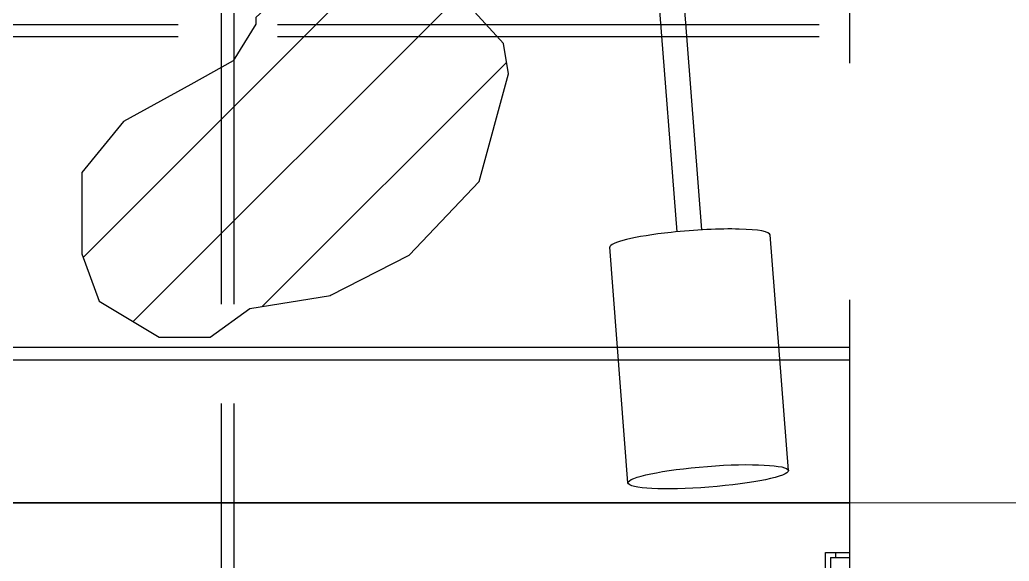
# Model space of a CAD drawing. Header units: metres. Extents: x 0 to 63075, y 0 to 44550.
# Drawn here: x 18773 to 20764, y 25435 to 26526 of the extents above; entities that cross this region are included whole.
import ezdxf

# ---------------------------------------------------------------- set-up
doc = ezdxf.new("R2010")
doc.units = ezdxf.units.M
doc.header["$LTSCALE"] = 75
for name, pattern in [('BORDER', [44.45, 12.7, -6.35, 12.7, -6.35, 0, -6.35]), ('CENTER2', [28.575, 19.05, -3.175, 3.175, -3.175]), ('CENTERX2', [101.6, 63.5, -12.7, 12.7, -12.7])]:
    doc.linetypes.add(name, pattern=pattern)
for name, color, linetype in [('SC1', 7, 'CENTER2'), ('SDM', 7, 'Continuous'), ('SL1', 8, 'Continuous'), ('SLM', 1, 'BORDER')]:
    doc.layers.add(name, color=color, linetype=linetype)

# ---------------------------------------------------------------- blocks, each defined once
blk = doc.blocks.new('A$C52ce5e24')
at = {"layer": 'SL1'}
h = blk.add_hatch(dxfattribs=at)
h.set_pattern_fill('_USER', color=256, scale=162.5, angle=45, style=0, pattern_type=0)
h.set_pattern_definition([(45, (-23841.37, -18073.27), (-114.90485, 114.90485), [])])
h.paths.add_polyline_path([(10976.4, 4392.6), (11138.6, 4418.8), (11137.9, 4418.8), (11297, 4500.2), (11438.1, 4648.5), (11496.6, 4865.3), (11486.6, 4926.5), (11311.4, 5118.2), (11251.9, 5136.2), (11140.9, 5118.2), (10988.4, 4978.9), (10988.4, 4965.5), (10943, 4891.2), (10857.5, 4844), (10722, 4769.2), (10637.9, 4666.5), (10637.9, 4502.9), (10673.2, 4407.5), (10793.8, 4335.1), (10896.4, 4335.1)])
for p, q in [((10919.1, 4401.3), (10919.1, 5501.3)), ((10919.1, 4401.3), (10919.1, 5501.3)), ((10944.9, 4401.3), (10944.9, 5501.3)), ((10944.9, 4401.3), (10944.9, 5501.3)), ((11793.7, 5089), (11835.5, 4547.1)), ((11843.5, 5092.9), (11885.4, 4551)), ((10832, 4964), (9892, 4964)), ((10832, 4964), (9892, 4964)), ((12122, 4964), (11032, 4964)), ((12122, 4964), (11032, 4964)), ((10832, 4939.7), (9892, 4939.7)), ((10832, 4939.7), (9892, 4939.7)), ((12122, 4939.7), (11032, 4939.7)), ((12122, 4939.7), (11032, 4939.7)), ((12060.2, 4066.3), (12023.6, 4540.9)), ((11737.2, 4041.4), (11700.5, 4515.9)), ((12183.1, 4314.2), (8802, 4314.2)), ((12183.1, 4314.2), (8802, 4314.2)), ((12183.1, 4288.4), (8802, 4288.4)), ((12183.1, 4288.4), (8802, 4288.4)), ((10919.1, 3101.3), (10919.1, 4201.3)), ((10919.1, 3101.3), (10919.1, 4201.3)), ((10944.9, 3101.3), (10944.9, 4201.3)), ((10944.9, 3101.3), (10944.9, 4201.3)), ((0, 4001.3), (12183.1, 4001.3)), ((12183.1, 4001.3), (8800, 4001.3)), ((12135, 3901.3), (12183.1, 3901.3)), ((12135, 3781.3), (12135, 3901.3)), ((12145, 3891.3), (12145, 3791.3)), ((12145, 3891.3), (12183.1, 3891.3)), ((12155.5, 3891.3), (12155.5, 3901.3))]:
    blk.add_line(p, q, dxfattribs=at)
blk.add_lwpolyline([(10976.4, 4392.6), (11138.6, 4418.8), (11137.9, 4418.8), (11297, 4500.2), (11438.1, 4648.5), (11496.6, 4865.3), (11486.6, 4926.5), (11311.4, 5118.2), (11251.9, 5136.2), (11140.9, 5118.2), (10988.4, 4978.9), (10988.4, 4965.5), (10943, 4891.2), (10857.5, 4844), (10722, 4769.2), (10637.9, 4666.5), (10637.9, 4502.9), (10673.2, 4407.5), (10793.8, 4335.1), (10896.4, 4335.1)], close=True, dxfattribs=at)
for major_axis, start_param, end_param in [((-161.5, -12.5), 4.940406, 6.283185), ((161.5, 12.5), 0, 1.798813)]:
    blk.add_ellipse((11862.1, 4528.4), major_axis=major_axis, ratio=0.12941, start_param=start_param, end_param=end_param, dxfattribs=at)
blk.add_ellipse((11898.7, 4053.8), major_axis=(-161.5, -12.5), ratio=0.12941, dxfattribs=at)

msp = doc.modelspace()

# ---------------------------------------------------------------- linework, layer by layer
at = {"layer": 'SC1', "color": 7, "linetype": 'CENTERX2', "lineweight": 9}
msp.add_line((22143.6, 25552.9), (6381.4, 25552.9), dxfattribs=at)
at = {"layer": 'SLM'}
msp.add_lwpolyline([(8259.5, 37392.1), (20442.6, 37392.1), (20442.6, 22668.4), (8259.5, 22668.4)], close=True, dxfattribs=at)

# ---------------------------------------------------------------- block references
at = {"layer": 'SDM'}
msp.add_blockref('A$C52ce5e24', (8259.5, 21551.5), dxfattribs=at)

doc.saveas('drawing.dxf')
